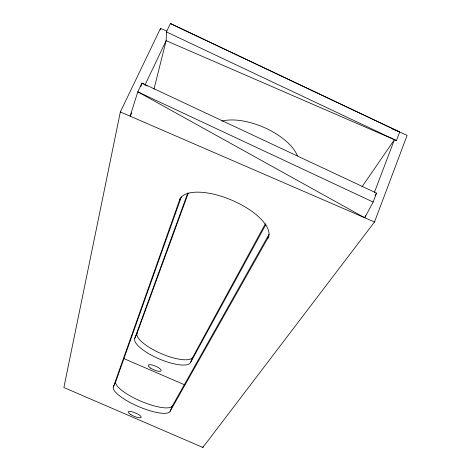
<?xml version="1.0" encoding="UTF-8"?>
<svg xmlns="http://www.w3.org/2000/svg" width="471" height="471" viewBox="0 0 471 471"><rect width="100%" height="100%" fill="white"/><g stroke="black" fill="none" stroke-linecap="round" stroke-linejoin="round"><path stroke-width="0.71" d="M144.962 85.08L166.145 40.653L396.452 140.582L399.702 132.015L170.431 23.55L166.44 31.904L166.145 40.653L153.964 89.19M166.864 31.133L160.529 28.384L120.352 111.945L63.873 387.515L202.854 447.45L374.504 221.994L407.127 135.336L391.595 128.601M160.187 29.814L160.529 28.384M140.853 86.611L141.959 83.108L376.517 193.098L373.126 202.041L364.742 217.767L137.791 91.833L141.959 83.108L147.099 85.969M268.782 236.395L170.066 411.43A30.88 8.201 23.2 0 1 138.397 406.497A30.88 8.201 23.2 0 1 113.37 386.979L180.034 198.797M113.37 386.979L115.778 381.516L181.294 196.955M265.915 224.437L190.537 362.57A30.397 9.296 23.3 0 1 158.898 358.802A30.397 9.296 23.3 0 1 134.735 338.478L187.782 193.01M134.735 338.478L137.073 333.185L188.318 193.051M364.742 217.767L365.52 215.73M374.368 192.462L394.457 139.646L361.934 186.94M202.854 447.45L203.401 446.09M170.066 411.43L172.368 405.925L269.112 234.158M190.537 362.57L192.774 357.236L265.367 223.749M131.709 112.893L130.137 116.184L137.791 91.833L373.126 202.041M375.175 195.63L376.517 193.098M399.702 132.015L170.431 23.55M120.352 111.945L374.504 221.994M123.655 358.508L184.832 384.907M166.44 31.904L396.452 140.582M221.882 121.124A47.088 22.284 23.2 0 1 265.615 128.159A47.088 22.284 23.2 0 1 297.419 155.866M172.368 405.925A30.827 8.325 23.2 0 1 140.705 401.121A30.827 8.325 23.2 0 1 115.778 381.516M179.439 200.134A48.254 20.023 23.2 0 1 232.297 200.387A48.254 20.023 23.2 0 1 267.946 238.426M192.774 357.236A30.344 9.402 23.3 0 1 161.135 353.586A30.344 9.402 23.3 0 1 137.073 333.185M130.803 414.598A7.053 1.784 23.2 0 0 141.176 417.406A7.053 1.784 23.2 0 0 132.139 411.813A7.053 1.784 23.2 0 0 130.803 414.598M150.802 368.204A6.947 2.019 23.3 0 0 161.111 370.765A6.947 2.019 23.3 0 0 152.304 365.037A6.947 2.019 23.3 0 0 150.802 368.204"/></g></svg>
